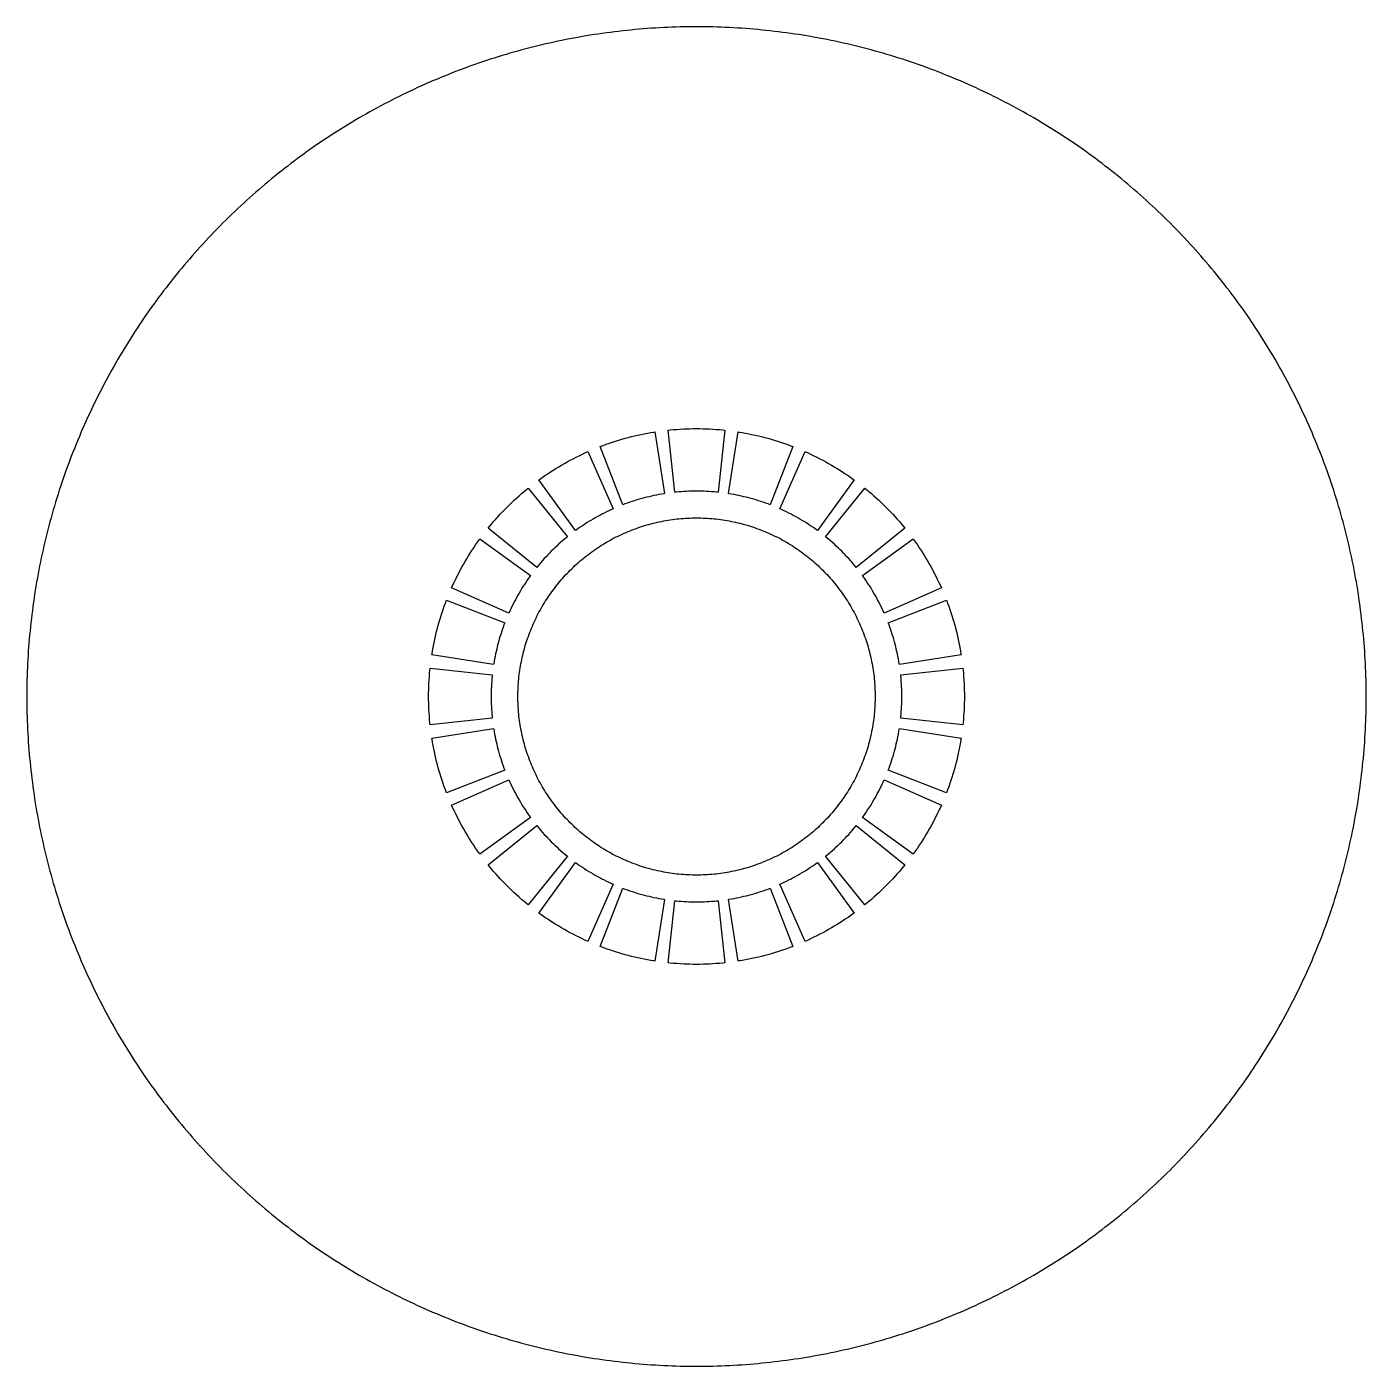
# Model space of a CAD drawing. Header units: metres. Extents: x 0 to 300, y 0 to 300.
import ezdxf

# ---------------------------------------------------------------- set-up
doc = ezdxf.new("R2010")
doc.units = ezdxf.units.M

msp = doc.modelspace()

# ---------------------------------------------------------------- linework, layer by layer
at = {"layer": 'CUT'}
for points in [[(299.9887, 151.8407), (299.9746, 152.761), (299.9548, 153.6812), (299.9294, 154.6012), (299.8984, 155.5211), (299.8617, 156.4407), (299.8193, 157.3602), (299.7713, 158.2793), (299.7177, 159.1981), (299.6585, 160.1166), (299.5936, 161.0347), (299.523, 161.9524), (299.4469, 162.8696), (299.3651, 163.7863), (299.2777, 164.7026), (299.1847, 165.6182), (299.086, 166.5333), (298.9818, 167.4478), (298.8719, 168.3616), (298.7565, 169.2747), (298.6354, 170.1871), (298.5087, 171.0987), (298.3765, 172.0096), (298.2386, 172.9196), (298.0952, 173.8287), (297.9462, 174.737), (297.7916, 175.6443), (297.6315, 176.5506), (297.4658, 177.456), (297.2946, 178.3603), (297.1178, 179.2635), (296.9355, 180.1657), (296.7476, 181.0667), (296.5542, 181.9665), (296.3553, 182.8652), (296.1509, 183.7626), (295.941, 184.6587), (295.7256, 185.5535), (295.5047, 186.447), (295.2783, 187.3391), (295.0465, 188.2298), (294.8092, 189.1191), (294.5664, 190.0069), (294.3182, 190.8932), (294.0646, 191.778), (293.8055, 192.6611), (293.5411, 193.5427), (293.2712, 194.4226), (292.9959, 195.3009), (292.7153, 196.1774), (292.4292, 197.0523), (292.1378, 197.9253), (291.8411, 198.7965), (291.539, 199.6659), (291.2316, 200.5335), (290.9189, 201.3991), (290.6009, 202.2628), (290.2775, 203.1245), (289.9489, 203.9843), (289.615, 204.8419), (289.2759, 205.6976), (288.9315, 206.5511), (288.5819, 207.4025), (288.2271, 208.2518), (287.8671, 209.0988), (287.5019, 209.9436), (287.1315, 210.7862), (286.7559, 211.6265), (286.3752, 212.4644), (285.9894, 213.3), (285.5984, 214.1333), (285.2023, 214.9641), (284.8012, 215.7924), (284.3949, 216.6183), (283.9836, 217.4417), (283.5673, 218.2625), (283.1459, 219.0808), (282.7196, 219.8965), (282.2882, 220.7095), (281.8518, 221.5199), (281.4105, 222.3276), (280.9642, 223.1325), (280.513, 223.9347), (280.0569, 224.7342), (279.5959, 225.5308), (279.13, 226.3245), (278.6593, 227.1154), (278.1837, 227.9034), (277.7033, 228.6885), (277.2181, 229.4705), (276.728, 230.2496), (276.2332, 231.0257), (275.7337, 231.7987), (275.2294, 232.5687), (274.7204, 233.3355), (274.2068, 234.0992), (273.6884, 234.8598), (273.1654, 235.6171), (272.6377, 236.3712), (272.1054, 237.1221), (271.5686, 237.8697), (271.0271, 238.614), (270.4811, 239.3549), (269.9306, 240.0925), (269.3755, 240.8267), (268.816, 241.5574), (268.252, 242.2847), (267.6835, 243.0086), (267.1106, 243.7289), (266.5333, 244.4457), (265.9516, 245.159), (265.3655, 245.8687), (264.7751, 246.5747), (264.1804, 247.2772), (263.5813, 247.9759), (262.978, 248.671), (262.3705, 249.3624), (261.7587, 250.05), (261.1427, 250.7338), (260.5225, 251.4139), (259.8981, 252.0901), (259.2697, 252.7626), (258.6371, 253.4311), (258.0004, 254.0957), (257.3596, 254.7564), (256.7148, 255.4132), (256.066, 256.066), (255.4132, 256.7148), (254.7564, 257.3596), (254.0957, 258.0004), (253.4311, 258.6371), (252.7626, 259.2697), (252.0901, 259.8981), (251.4139, 260.5225), (250.7338, 261.1427), (250.05, 261.7587), (249.3624, 262.3705), (248.671, 262.978), (247.9759, 263.5813), (247.2772, 264.1804), (246.5747, 264.7751), (245.8687, 265.3655), (245.159, 265.9516), (244.4457, 266.5333), (243.7289, 267.1106), (243.0086, 267.6835), (242.2847, 268.252), (241.5574, 268.816), (240.8267, 269.3755), (240.0925, 269.9306), (239.3549, 270.4811), (238.614, 271.0271), (237.8697, 271.5686), (237.1221, 272.1054), (236.3712, 272.6377), (235.6171, 273.1654), (234.8598, 273.6884), (234.0992, 274.2068), (233.3355, 274.7204), (232.5687, 275.2294), (231.7987, 275.7337), (231.0257, 276.2332), (230.2496, 276.728), (229.4705, 277.2181), (228.6885, 277.7033), (227.9034, 278.1837), (227.1154, 278.6593), (226.3245, 279.13), (225.5308, 279.5959), (224.7342, 280.0569), (223.9347, 280.513), (223.1325, 280.9642), (222.3276, 281.4105), (221.5199, 281.8518), (220.7095, 282.2882), (219.8965, 282.7196), (219.0808, 283.1459), (218.2625, 283.5673), (217.4417, 283.9836), (216.6183, 284.3949), (215.7924, 284.8012), (214.9641, 285.2023), (214.1333, 285.5984), (213.3, 285.9894), (212.4644, 286.3752), (211.6265, 286.7559), (210.7862, 287.1315), (209.9436, 287.5019), (209.0988, 287.8671), (208.2518, 288.2271), (207.4025, 288.5819), (206.5511, 288.9315), (205.6976, 289.2759), (204.8419, 289.615), (203.9843, 289.9489), (203.1245, 290.2775), (202.2628, 290.6009), (201.3991, 290.9189), (200.5335, 291.2316), (199.6659, 291.539), (198.7965, 291.8411), (197.9253, 292.1378), (197.0523, 292.4292), (196.1774, 292.7153), (195.3009, 292.9959), (194.4226, 293.2712), (193.5427, 293.5411), (192.6611, 293.8055), (191.778, 294.0646), (190.8932, 294.3182), (190.0069, 294.5664), (189.1191, 294.8092), (188.2298, 295.0465), (187.3391, 295.2783), (186.447, 295.5047), (185.5535, 295.7256), (184.6587, 295.941), (183.7626, 296.1509), (182.8652, 296.3553), (181.9665, 296.5542), (181.0667, 296.7476), (180.1657, 296.9355), (179.2635, 297.1178), (178.3603, 297.2946), (177.456, 297.4658), (176.5506, 297.6315), (175.6443, 297.7916), (174.737, 297.9462), (173.8287, 298.0952), (172.9196, 298.2386), (172.0096, 298.3765), (171.0987, 298.5087), (170.1871, 298.6354), (169.2747, 298.7565), (168.3616, 298.8719), (167.4478, 298.9818), (166.5333, 299.086), (165.6182, 299.1847), (164.7026, 299.2777), (163.7863, 299.3651), (162.8696, 299.4469), (161.9524, 299.523), (161.0347, 299.5936), (160.1166, 299.6585), (159.1981, 299.7177), (158.2793, 299.7713), (157.3602, 299.8193), (156.4407, 299.8617), (155.5211, 299.8984), (154.6012, 299.9294), (153.6812, 299.9548), (152.761, 299.9746), (151.8407, 299.9887), (150.9204, 299.9972), (150, 300), (149.0796, 299.9972), (148.1593, 299.9887), (147.239, 299.9746), (146.3188, 299.9548), (145.3988, 299.9294), (144.4789, 299.8984), (143.5593, 299.8617), (142.6398, 299.8193), (141.7207, 299.7713), (140.8019, 299.7177), (139.8834, 299.6585), (138.9653, 299.5936), (138.0476, 299.523), (137.1304, 299.4469), (136.2137, 299.3651), (135.2974, 299.2777), (134.3818, 299.1847), (133.4667, 299.086), (132.5522, 298.9818), (131.6384, 298.8719), (130.7253, 298.7565), (129.8129, 298.6354), (128.9013, 298.5087), (127.9904, 298.3765), (127.0804, 298.2386), (126.1713, 298.0952), (125.263, 297.9462), (124.3557, 297.7916), (123.4494, 297.6315), (122.544, 297.4658), (121.6397, 297.2946), (120.7365, 297.1178), (119.8343, 296.9355), (118.9333, 296.7476), (118.0335, 296.5542), (117.1348, 296.3553), (116.2374, 296.1509), (115.3413, 295.941), (114.4465, 295.7256), (113.553, 295.5047), (112.6609, 295.2783), (111.7702, 295.0465), (110.8809, 294.8092), (109.9931, 294.5664), (109.1068, 294.3182), (108.222, 294.0646), (107.3389, 293.8055), (106.4573, 293.5411), (105.5774, 293.2712), (104.6991, 292.9959), (103.8226, 292.7153), (102.9477, 292.4292), (102.0747, 292.1378), (101.2035, 291.8411), (100.3341, 291.539), (99.4665, 291.2316), (98.6009, 290.9189), (97.7372, 290.6009), (96.8755, 290.2775), (96.0157, 289.9489), (95.1581, 289.615), (94.3024, 289.2759), (93.4489, 288.9315), (92.5975, 288.5819), (91.7482, 288.2271), (90.9012, 287.8671), (90.0564, 287.5019), (89.2138, 287.1315), (88.3735, 286.7559), (87.5356, 286.3752), (86.7, 285.9894), (85.8667, 285.5984), (85.0359, 285.2023), (84.2076, 284.8012), (83.3817, 284.3949), (82.5583, 283.9836), (81.7375, 283.5673), (80.9192, 283.1459), (80.1035, 282.7196), (79.2905, 282.2882), (78.4801, 281.8518), (77.6724, 281.4105), (76.8675, 280.9642), (76.0653, 280.513), (75.2658, 280.0569), (74.4692, 279.5959), (73.6755, 279.13), (72.8846, 278.6593), (72.0966, 278.1837), (71.3115, 277.7033), (70.5295, 277.2181), (69.7504, 276.728), (68.9743, 276.2332), (68.2013, 275.7337), (67.4313, 275.2294), (66.6645, 274.7204), (65.9008, 274.2068), (65.1402, 273.6884), (64.3829, 273.1654), (63.6288, 272.6377), (62.8779, 272.1054), (62.1303, 271.5686), (61.386, 271.0271), (60.6451, 270.4811), (59.9075, 269.9306), (59.1733, 269.3755), (58.4426, 268.816), (57.7153, 268.252), (56.9914, 267.6835), (56.2711, 267.1106), (55.5543, 266.5333), (54.841, 265.9516), (54.1313, 265.3655), (53.4253, 264.7751), (52.7228, 264.1804), (52.0241, 263.5813), (51.329, 262.978), (50.6376, 262.3705), (49.95, 261.7587), (49.2662, 261.1427), (48.5861, 260.5225), (47.9099, 259.8981), (47.2374, 259.2697), (46.5689, 258.6371), (45.9043, 258.0004), (45.2436, 257.3596), (44.5868, 256.7148), (43.934, 256.066), (43.2852, 255.4132), (42.6404, 254.7564), (41.9996, 254.0957), (41.3629, 253.4311), (40.7303, 252.7626), (40.1019, 252.0901), (39.4775, 251.4139), (38.8573, 250.7338), (38.2413, 250.05), (37.6295, 249.3624), (37.022, 248.671), (36.4187, 247.9759), (35.8196, 247.2772), (35.2249, 246.5747), (34.6345, 245.8687), (34.0484, 245.159), (33.4667, 244.4457), (32.8894, 243.7289), (32.3165, 243.0086), (31.748, 242.2847), (31.184, 241.5574), (30.6245, 240.8267), (30.0694, 240.0925), (29.5189, 239.3549), (28.9729, 238.614), (28.4314, 237.8697), (27.8946, 237.1221), (27.3623, 236.3712), (26.8346, 235.6171), (26.3116, 234.8598), (25.7932, 234.0992), (25.2796, 233.3355), (24.7706, 232.5687), (24.2663, 231.7987), (23.7668, 231.0257), (23.272, 230.2496), (22.7819, 229.4705), (22.2967, 228.6885), (21.8163, 227.9034), (21.3407, 227.1154), (20.87, 226.3245), (20.4041, 225.5308), (19.9431, 224.7342), (19.487, 223.9347), (19.0358, 223.1325), (18.5895, 222.3276), (18.1482, 221.5199), (17.7118, 220.7095), (17.2804, 219.8965), (16.8541, 219.0808), (16.4327, 218.2625), (16.0164, 217.4417), (15.6051, 216.6183), (15.1988, 215.7924), (14.7977, 214.9641), (14.4016, 214.1333), (14.0106, 213.3), (13.6248, 212.4644), (13.2441, 211.6265), (12.8685, 210.7862), (12.4981, 209.9436), (12.1329, 209.0988), (11.7729, 208.2518), (11.4181, 207.4025), (11.0685, 206.5511), (10.7241, 205.6976), (10.385, 204.8419), (10.0511, 203.9843), (9.7225, 203.1245), (9.3991, 202.2628), (9.0811, 201.3991), (8.7684, 200.5335), (8.461, 199.6659), (8.1589, 198.7965), (7.8622, 197.9253), (7.5708, 197.0523), (7.2847, 196.1774), (7.0041, 195.3009), (6.7288, 194.4226), (6.4589, 193.5427), (6.1945, 192.6611), (5.9354, 191.778), (5.6818, 190.8932), (5.4336, 190.0069), (5.1908, 189.1191), (4.9535, 188.2298), (4.7217, 187.3391), (4.4953, 186.447), (4.2744, 185.5535), (4.059, 184.6587), (3.8491, 183.7626), (3.6447, 182.8652), (3.4458, 181.9665), (3.2524, 181.0667), (3.0645, 180.1657), (2.8822, 179.2635), (2.7054, 178.3603), (2.5342, 177.456), (2.3685, 176.5506), (2.2084, 175.6443), (2.0538, 174.737), (1.9048, 173.8287), (1.7614, 172.9196), (1.6235, 172.0096), (1.4913, 171.0987), (1.3646, 170.1871), (1.2435, 169.2747), (1.1281, 168.3616), (1.0182, 167.4478), (0.914, 166.5333), (0.8153, 165.6182), (0.7223, 164.7026), (0.6349, 163.7863), (0.5531, 162.8696), (0.477, 161.9524), (0.4064, 161.0347), (0.3415, 160.1166), (0.2823, 159.1981), (0.2287, 158.2793), (0.1807, 157.3602), (0.1383, 156.4407), (0.1016, 155.5211), (0.0706, 154.6012), (0.0452, 153.6812), (0.0254, 152.761), (0.0113, 151.8407), (0.0028, 150.9204), (0, 150), (0.0028, 149.0796), (0.0113, 148.1593), (0.0254, 147.239), (0.0452, 146.3188), (0.0706, 145.3988), (0.1016, 144.4789), (0.1383, 143.5593), (0.1807, 142.6398), (0.2287, 141.7207), (0.2823, 140.8019), (0.3415, 139.8834), (0.4064, 138.9653), (0.477, 138.0476), (0.5531, 137.1304), (0.6349, 136.2137), (0.7223, 135.2974), (0.8153, 134.3818), (0.914, 133.4667), (1.0182, 132.5522), (1.1281, 131.6384), (1.2435, 130.7253), (1.3646, 129.8129), (1.4913, 128.9013), (1.6235, 127.9904), (1.7614, 127.0804), (1.9048, 126.1713), (2.0538, 125.263), (2.2084, 124.3557), (2.3685, 123.4494), (2.5342, 122.544), (2.7054, 121.6397), (2.8822, 120.7365), (3.0645, 119.8343), (3.2524, 118.9333), (3.4458, 118.0335), (3.6447, 117.1348), (3.8491, 116.2374), (4.059, 115.3413), (4.2744, 114.4465), (4.4953, 113.553), (4.7217, 112.6609), (4.9535, 111.7702), (5.1908, 110.8809), (5.4336, 109.9931), (5.6818, 109.1068), (5.9354, 108.222), (6.1945, 107.3389), (6.4589, 106.4573), (6.7288, 105.5774), (7.0041, 104.6991), (7.2847, 103.8226), (7.5708, 102.9477), (7.8622, 102.0747), (8.1589, 101.2035), (8.461, 100.3341), (8.7684, 99.4665), (9.0811, 98.6009), (9.3991, 97.7372), (9.7225, 96.8755), (10.0511, 96.0157), (10.385, 95.1581), (10.7241, 94.3024), (11.0685, 93.4489), (11.4181, 92.5975), (11.7729, 91.7482), (12.1329, 90.9012), (12.4981, 90.0564), (12.8685, 89.2138), (13.2441, 88.3735), (13.6248, 87.5356), (14.0106, 86.7), (14.4016, 85.8667), (14.7977, 85.0359), (15.1988, 84.2076), (15.6051, 83.3817), (16.0164, 82.5583), (16.4327, 81.7375), (16.8541, 80.9192), (17.2804, 80.1035), (17.7118, 79.2905), (18.1482, 78.4801), (18.5895, 77.6724), (19.0358, 76.8675), (19.487, 76.0653), (19.9431, 75.2658), (20.4041, 74.4692), (20.87, 73.6755), (21.3407, 72.8846), (21.8163, 72.0966), (22.2967, 71.3115), (22.7819, 70.5295), (23.272, 69.7504), (23.7668, 68.9743), (24.2663, 68.2013), (24.7706, 67.4313), (25.2796, 66.6645), (25.7932, 65.9008), (26.3116, 65.1402), (26.8346, 64.3829), (27.3623, 63.6288), (27.8946, 62.8779), (28.4314, 62.1303), (28.9729, 61.386), (29.5189, 60.6451), (30.0694, 59.9075), (30.6245, 59.1733), (31.184, 58.4426), (31.748, 57.7153), (32.3165, 56.9914), (32.8894, 56.2711), (33.4667, 55.5543), (34.0484, 54.841), (34.6345, 54.1313), (35.2249, 53.4253), (35.8196, 52.7228), (36.4187, 52.0241), (37.022, 51.329), (37.6295, 50.6376), (38.2413, 49.95), (38.8573, 49.2662), (39.4775, 48.5861), (40.1019, 47.9099), (40.7303, 47.2374), (41.3629, 46.5689), (41.9996, 45.9043), (42.6404, 45.2436), (43.2852, 44.5868), (43.934, 43.934), (44.5868, 43.2852), (45.2436, 42.6404), (45.9043, 41.9996), (46.5689, 41.3629), (47.2374, 40.7303), (47.9099, 40.1019), (48.5861, 39.4775), (49.2662, 38.8573), (49.95, 38.2413), (50.6376, 37.6295), (51.329, 37.022), (52.0241, 36.4187), (52.7228, 35.8196), (53.4253, 35.2249), (54.1313, 34.6345), (54.841, 34.0484), (55.5543, 33.4667), (56.2711, 32.8894), (56.9914, 32.3165), (57.7153, 31.748), (58.4426, 31.184), (59.1733, 30.6245), (59.9075, 30.0694), (60.6451, 29.5189), (61.386, 28.9729), (62.1303, 28.4314), (62.8779, 27.8946), (63.6288, 27.3623), (64.3829, 26.8346), (65.1402, 26.3116), (65.9008, 25.7932), (66.6645, 25.2796), (67.4313, 24.7706), (68.2013, 24.2663), (68.9743, 23.7668), (69.7504, 23.272), (70.5295, 22.7819), (71.3115, 22.2967), (72.0966, 21.8163), (72.8846, 21.3407), (73.6755, 20.87), (74.4692, 20.4041), (75.2658, 19.9431), (76.0653, 19.487), (76.8675, 19.0358), (77.6724, 18.5895), (78.4801, 18.1482), (79.2905, 17.7118), (80.1035, 17.2804), (80.9192, 16.8541), (81.7375, 16.4327), (82.5583, 16.0164), (83.3817, 15.6051), (84.2076, 15.1988), (85.0359, 14.7977), (85.8667, 14.4016), (86.7, 14.0106), (87.5356, 13.6248), (88.3735, 13.2441), (89.2138, 12.8685), (90.0564, 12.4981), (90.9012, 12.1329), (91.7482, 11.7729), (92.5975, 11.4181), (93.4489, 11.0685), (94.3024, 10.7241), (95.1581, 10.385), (96.0157, 10.0511), (96.8755, 9.7225), (97.7372, 9.3991), (98.6009, 9.0811), (99.4665, 8.7684), (100.3341, 8.461), (101.2035, 8.1589), (102.0747, 7.8622), (102.9477, 7.5708), (103.8226, 7.2847), (104.6991, 7.0041), (105.5774, 6.7288), (106.4573, 6.4589), (107.3389, 6.1945), (108.222, 5.9354), (109.1068, 5.6818), (109.9931, 5.4336), (110.8809, 5.1908), (111.7702, 4.9535), (112.6609, 4.7217), (113.553, 4.4953), (114.4465, 4.2744), (115.3413, 4.059), (116.2374, 3.8491), (117.1348, 3.6447), (118.0335, 3.4458), (118.9333, 3.2524), (119.8343, 3.0645), (120.7365, 2.8822), (121.6397, 2.7054), (122.544, 2.5342), (123.4494, 2.3685), (124.3557, 2.2084), (125.263, 2.0538), (126.1713, 1.9048), (127.0804, 1.7614), (127.9904, 1.6235), (128.9013, 1.4913), (129.8129, 1.3646), (130.7253, 1.2435), (131.6384, 1.1281), (132.5522, 1.0182), (133.4667, 0.914), (134.3818, 0.8153), (135.2974, 0.7223), (136.2137, 0.6349), (137.1304, 0.5531), (138.0476, 0.477), (138.9653, 0.4064), (139.8834, 0.3415), (140.8019, 0.2823), (141.7207, 0.2287), (142.6398, 0.1807), (143.5593, 0.1383), (144.4789, 0.1016), (145.3988, 0.0706), (146.3188, 0.0452), (147.239, 0.0254), (148.1593, 0.0113), (149.0796, 0.0028), (150, 0), (150.9204, 0.0028), (151.8407, 0.0113), (152.761, 0.0254), (153.6812, 0.0452), (154.6012, 0.0706), (155.5211, 0.1016), (156.4407, 0.1383), (157.3602, 0.1807), (158.2793, 0.2287), (159.1981, 0.2823), (160.1166, 0.3415), (161.0347, 0.4064), (161.9524, 0.477), (162.8696, 0.5531), (163.7863, 0.6349), (164.7026, 0.7223), (165.6182, 0.8153), (166.5333, 0.914), (167.4478, 1.0182), (168.3616, 1.1281), (169.2747, 1.2435), (170.1871, 1.3646), (171.0987, 1.4913), (172.0096, 1.6235), (172.9196, 1.7614), (173.8287, 1.9048), (174.737, 2.0538), (175.6443, 2.2084), (176.5506, 2.3685), (177.456, 2.5342), (178.3603, 2.7054), (179.2635, 2.8822), (180.1657, 3.0645), (181.0667, 3.2524), (181.9665, 3.4458), (182.8652, 3.6447), (183.7626, 3.8491), (184.6587, 4.059), (185.5535, 4.2744), (186.447, 4.4953), (187.3391, 4.7217), (188.2298, 4.9535), (189.1191, 5.1908), (190.0069, 5.4336), (190.8932, 5.6818), (191.778, 5.9354), (192.6611, 6.1945), (193.5427, 6.4589), (194.4226, 6.7288), (195.3009, 7.0041), (196.1774, 7.2847), (197.0523, 7.5708), (197.9253, 7.8622), (198.7965, 8.1589), (199.6659, 8.461), (200.5335, 8.7684), (201.3991, 9.0811), (202.2628, 9.3991), (203.1245, 9.7225), (203.9843, 10.0511), (204.8419, 10.385), (205.6976, 10.7241), (206.5511, 11.0685), (207.4025, 11.4181), (208.2518, 11.7729), (209.0988, 12.1329), (209.9436, 12.4981), (210.7862, 12.8685), (211.6265, 13.2441), (212.4644, 13.6248), (213.3, 14.0106), (214.1333, 14.4016), (214.9641, 14.7977), (215.7924, 15.1988), (216.6183, 15.6051), (217.4417, 16.0164), (218.2625, 16.4327), (219.0808, 16.8541), (219.8965, 17.2804), (220.7095, 17.7118), (221.5199, 18.1482), (222.3276, 18.5895), (223.1325, 19.0358), (223.9347, 19.487), (224.7342, 19.9431), (225.5308, 20.4041), (226.3245, 20.87), (227.1154, 21.3407), (227.9034, 21.8163), (228.6885, 22.2967), (229.4705, 22.7819), (230.2496, 23.272), (231.0257, 23.7668), (231.7987, 24.2663), (232.5687, 24.7706), (233.3355, 25.2796), (234.0992, 25.7932), (234.8598, 26.3116), (235.6171, 26.8346), (236.3712, 27.3623), (237.1221, 27.8946), (237.8697, 28.4314), (238.614, 28.9729), (239.3549, 29.5189), (240.0925, 30.0694), (240.8267, 30.6245), (241.5574, 31.184), (242.2847, 31.748), (243.0086, 32.3165), (243.7289, 32.8894), (244.4457, 33.4667), (245.159, 34.0484), (245.8687, 34.6345), (246.5747, 35.2249), (247.2772, 35.8196), (247.9759, 36.4187), (248.671, 37.022), (249.3624, 37.6295), (250.05, 38.2413), (250.7338, 38.8573), (251.4139, 39.4775), (252.0901, 40.1019), (252.7626, 40.7303), (253.4311, 41.3629), (254.0957, 41.9996), (254.7564, 42.6404), (255.4132, 43.2852), (256.066, 43.934), (256.7148, 44.5868), (257.3596, 45.2436), (258.0004, 45.9043), (258.6371, 46.5689), (259.2697, 47.2374), (259.8981, 47.9099), (260.5225, 48.5861), (261.1427, 49.2662), (261.7587, 49.95), (262.3705, 50.6376), (262.978, 51.329), (263.5813, 52.0241), (264.1804, 52.7228), (264.7751, 53.4253), (265.3655, 54.1313), (265.9516, 54.841), (266.5333, 55.5543), (267.1106, 56.2711), (267.6835, 56.9914), (268.252, 57.7153), (268.816, 58.4426), (269.3755, 59.1733), (269.9306, 59.9075), (270.4811, 60.6451), (271.0271, 61.386), (271.5686, 62.1303), (272.1054, 62.8779), (272.6377, 63.6288), (273.1654, 64.3829), (273.6884, 65.1402), (274.2068, 65.9008), (274.7204, 66.6645), (275.2294, 67.4313), (275.7337, 68.2013), (276.2332, 68.9743), (276.728, 69.7504), (277.2181, 70.5295), (277.7033, 71.3115), (278.1837, 72.0966), (278.6593, 72.8846), (279.13, 73.6755), (279.5959, 74.4692), (280.0569, 75.2658), (280.513, 76.0653), (280.9642, 76.8675), (281.4105, 77.6724), (281.8518, 78.4801), (282.2882, 79.2905), (282.7196, 80.1035), (283.1459, 80.9192), (283.5673, 81.7375), (283.9836, 82.5583), (284.3949, 83.3817), (284.8012, 84.2076), (285.2023, 85.0359), (285.5984, 85.8667), (285.9894, 86.7), (286.3752, 87.5356), (286.7559, 88.3735), (287.1315, 89.2138), (287.5019, 90.0564), (287.8671, 90.9012), (288.2271, 91.7482), (288.5819, 92.5975), (288.9315, 93.4489), (289.2759, 94.3024), (289.615, 95.1581), (289.9489, 96.0157), (290.2775, 96.8755), (290.6009, 97.7372), (290.9189, 98.6009), (291.2316, 99.4665), (291.539, 100.3341), (291.8411, 101.2035), (292.1378, 102.0747), (292.4292, 102.9477), (292.7153, 103.8226), (292.9959, 104.6991), (293.2712, 105.5774), (293.5411, 106.4573), (293.8055, 107.3389), (294.0646, 108.222), (294.3182, 109.1068), (294.5664, 109.9931), (294.8092, 110.8809), (295.0465, 111.7702), (295.2783, 112.6609), (295.5047, 113.553), (295.7256, 114.4465), (295.941, 115.3413), (296.1509, 116.2374), (296.3553, 117.1348), (296.5542, 118.0335), (296.7476, 118.9333), (296.9355, 119.8343), (297.1178, 120.7365), (297.2946, 121.6397), (297.4658, 122.544), (297.6315, 123.4494), (297.7916, 124.3557), (297.9462, 125.263), (298.0952, 126.1713), (298.2386, 127.0804), (298.3765, 127.9904), (298.5087, 128.9013), (298.6354, 129.8129), (298.7565, 130.7253), (298.8719, 131.6384), (298.9818, 132.5522), (299.086, 133.4667), (299.1847, 134.3818), (299.2777, 135.2974), (299.3651, 136.2137), (299.4469, 137.1304), (299.523, 138.0476), (299.5936, 138.9653), (299.6585, 139.8834), (299.7177, 140.8019), (299.7713, 141.7207), (299.8193, 142.6398), (299.8617, 143.5593), (299.8984, 144.4789), (299.9294, 145.3988), (299.9548, 146.3188), (299.9746, 147.239), (299.9887, 148.1593), (299.9972, 149.0796), (300, 150), (299.9972, 150.9204), (299.9887, 151.8407)], [(146.616, 195.8754), (146.0533, 195.8304), (145.4912, 195.7785), (145.1378, 195.7415), (143.658, 209.6628), (144.119, 209.7111), (144.8522, 209.7788), (145.5861, 209.8374), (146.3208, 209.8871), (147.0559, 209.9277), (147.7916, 209.9593), (148.5275, 209.9819), (149.2637, 209.9955), (150, 210), (150.7363, 209.9955), (151.4725, 209.9819), (152.2084, 209.9593), (152.9441, 209.9277), (153.6792, 209.8871), (154.4139, 209.8374), (155.1478, 209.7788), (155.881, 209.7111), (156.342, 209.6628), (154.8622, 195.7415), (154.5088, 195.7785), (153.9467, 195.8304), (153.384, 195.8754), (152.8208, 195.9134), (152.2571, 195.9446), (151.6931, 195.9688), (151.1289, 195.9861), (150.5645, 195.9965), (150, 196), (149.4355, 195.9965), (148.8711, 195.9861), (148.3069, 195.9688), (147.7429, 195.9446), (147.1792, 195.9134), (146.616, 195.8754)], [(135.5706, 193.6783), (135.0357, 193.4979), (134.5031, 193.311), (133.9727, 193.1176), (133.4645, 192.9251), (128.4319, 205.9893), (129.0949, 206.2403), (129.7866, 206.4926), (130.4814, 206.7364), (131.1791, 206.9717), (131.8796, 207.1984), (132.5829, 207.4164), (133.2888, 207.6258), (133.9972, 207.8266), (134.7081, 208.0186), (135.4212, 208.2019), (136.1365, 208.3764), (136.8539, 208.5421), (137.5733, 208.699), (138.2946, 208.8471), (139.0176, 208.9863), (139.7423, 209.1167), (140.4685, 209.2381), (140.684, 209.2714), (142.8577, 195.4414), (142.6925, 195.4159), (142.1358, 195.3228), (141.5802, 195.2229), (141.0258, 195.1161), (140.4729, 195.0026), (139.9213, 194.8823), (139.3713, 194.7552), (138.8229, 194.6214), (138.2762, 194.4809), (137.7312, 194.3337), (137.1881, 194.1798), (136.6469, 194.0193), (136.1077, 193.8521), (135.5706, 193.6783)], [(158.4198, 195.2229), (157.8642, 195.3228), (157.3075, 195.4159), (157.1423, 195.4414), (159.316, 209.2714), (159.5315, 209.2381), (160.2577, 209.1167), (160.9824, 208.9863), (161.7054, 208.8471), (162.4267, 208.699), (163.1461, 208.5421), (163.8635, 208.3764), (164.5788, 208.2019), (165.2919, 208.0186), (166.0028, 207.8266), (166.7112, 207.6258), (167.4171, 207.4164), (168.1204, 207.1984), (168.8209, 206.9717), (169.5186, 206.7364), (170.2134, 206.4926), (170.9051, 206.2403), (171.5681, 205.9893), (166.5355, 192.9251), (166.0273, 193.1176), (165.4969, 193.311), (164.9643, 193.4979), (164.4294, 193.6783), (163.8923, 193.8521), (163.3531, 194.0193), (162.8119, 194.1798), (162.2688, 194.3337), (161.7238, 194.4809), (161.1771, 194.6214), (160.6287, 194.7552), (160.0787, 194.8823), (159.5271, 195.0026), (158.9742, 195.1161), (158.4198, 195.2229)], [(124.4438, 188.2476), (123.9763, 187.9311), (123.5128, 187.6089), (123.0533, 187.281), (122.9184, 187.1823), (114.6762, 198.4986), (114.8521, 198.6274), (115.4515, 199.0551), (116.0561, 199.4754), (116.6658, 199.8882), (117.2805, 200.2935), (117.9001, 200.6912), (118.5246, 201.0813), (119.1538, 201.4637), (119.7877, 201.8384), (120.4261, 202.2052), (121.069, 202.5642), (121.7162, 202.9153), (122.3677, 203.2584), (123.0233, 203.5935), (123.683, 203.9205), (124.3467, 204.2394), (125.0142, 204.5501), (125.6606, 204.8413), (131.3398, 192.045), (130.8442, 191.8217), (130.3325, 191.5835), (129.8237, 191.339), (129.3179, 191.0883), (128.8152, 190.8314), (128.3158, 190.5684), (127.8195, 190.2992), (127.3267, 190.024), (126.8372, 189.7428), (126.3513, 189.4555), (125.8689, 189.1623), (125.3901, 188.8633), (124.9151, 188.5583), (124.4438, 188.2476)], [(170.6821, 191.0883), (170.1763, 191.339), (169.6675, 191.5835), (169.1558, 191.8217), (168.6602, 192.045), (174.3394, 204.8413), (174.9858, 204.5501), (175.6533, 204.2394), (176.317, 203.9205), (176.9767, 203.5935), (177.6323, 203.2584), (178.2838, 202.9153), (178.931, 202.5642), (179.5739, 202.2052), (180.2123, 201.8384), (180.8462, 201.4637), (181.4754, 201.0813), (182.0999, 200.6912), (182.7195, 200.2935), (183.3342, 199.8882), (183.9439, 199.4754), (184.5485, 199.0551), (185.1479, 198.6274), (185.3238, 198.4986), (177.0816, 187.1823), (176.9467, 187.281), (176.4872, 187.6089), (176.0237, 187.9311), (175.5562, 188.2476), (175.0849, 188.5583), (174.6099, 188.8633), (174.1311, 189.1623), (173.6487, 189.4555), (173.1628, 189.7428), (172.6733, 190.024), (172.1805, 190.2992), (171.6842, 190.5684), (171.1848, 190.8314), (170.6821, 191.0883)], [(115.1684, 180.046), (114.8023, 179.6163), (114.4415, 179.1821), (114.2178, 178.906), (103.3275, 187.7035), (103.6194, 188.0636), (104.09, 188.6299), (104.5675, 189.1904), (105.0518, 189.7449), (105.5429, 190.2935), (106.0407, 190.8361), (106.5452, 191.3724), (107.0562, 191.9026), (107.5736, 192.4264), (108.0974, 192.9438), (108.6276, 193.4548), (109.1639, 193.9593), (109.7065, 194.4571), (110.2551, 194.9482), (110.8096, 195.4325), (111.3701, 195.91), (111.9364, 196.3806), (112.2965, 196.6725), (121.094, 185.7822), (120.8179, 185.5585), (120.3837, 185.1977), (119.954, 184.8316), (119.5289, 184.4603), (119.1083, 184.0838), (118.6924, 183.7021), (118.2811, 183.3154), (117.8747, 182.9236), (117.4731, 182.5269), (117.0764, 182.1253), (116.6846, 181.7189), (116.2979, 181.3076), (115.9162, 180.8917), (115.5397, 180.4711), (115.1684, 180.046)], [(180.4711, 184.4603), (180.046, 184.8316), (179.6163, 185.1977), (179.1821, 185.5585), (178.906, 185.7822), (187.7035, 196.6725), (188.0636, 196.3806), (188.6299, 195.91), (189.1904, 195.4325), (189.7449, 194.9482), (190.2935, 194.4571), (190.8361, 193.9593), (191.3724, 193.4548), (191.9026, 192.9438), (192.4264, 192.4264), (192.9438, 191.9026), (193.4548, 191.3724), (193.9593, 190.8361), (194.4571, 190.2935), (194.9482, 189.7449), (195.4325, 189.1904), (195.91, 188.6299), (196.3806, 188.0636), (196.6725, 187.7035), (185.7822, 178.906), (185.5585, 179.1821), (185.1977, 179.6163), (184.8316, 180.046), (184.4603, 180.4711), (184.0838, 180.8917), (183.7021, 181.3076), (183.3154, 181.7189), (182.9236, 182.1253), (182.5269, 182.5269), (182.1253, 182.9236), (181.7189, 183.3154), (181.3076, 183.7021), (180.8917, 184.0838), (180.4711, 184.4603)], [(189.988, 149.0184), (189.9729, 148.5277), (189.9518, 148.0373), (189.9247, 147.5472), (189.8916, 147.0574), (189.8525, 146.5681), (189.8074, 146.0793), (189.7563, 145.5911), (189.6992, 145.1036), (189.6361, 144.6168), (189.5671, 144.1308), (189.4921, 143.6457), (189.4111, 143.1615), (189.3242, 142.6784), (189.2314, 142.1964), (189.1327, 141.7155), (189.0281, 141.236), (188.9176, 140.7577), (188.8013, 140.2808), (188.6791, 139.8054), (188.551, 139.3315), (188.4172, 138.8592), (188.2776, 138.3886), (188.1322, 137.9198), (187.9811, 137.4527), (187.8243, 136.9876), (187.6618, 136.5244), (187.4936, 136.0633), (187.3197, 135.6042), (187.1402, 135.1473), (186.9552, 134.6927), (186.7646, 134.2403), (186.5684, 133.7903), (186.3667, 133.3428), (186.1596, 132.8978), (185.947, 132.4554), (185.729, 132.0155), (185.5056, 131.5785), (185.2769, 131.1441), (185.0428, 130.7126), (184.8035, 130.2841), (184.5589, 129.8585), (184.3091, 129.4359), (184.0542, 129.0164), (183.7941, 128.6001), (183.529, 128.187), (183.2588, 127.7772), (182.9836, 127.3707), (182.7034, 126.9677), (182.4183, 126.5681), (182.1283, 126.172), (181.8335, 125.7796), (181.5339, 125.3907), (181.2295, 125.0056), (180.9204, 124.6243), (180.6067, 124.2467), (180.2884, 123.8731), (179.9655, 123.5034), (179.638, 123.1376), (179.3062, 122.776), (178.9699, 122.4184), (178.6292, 122.065), (178.2843, 121.7157), (177.935, 121.3708), (177.5816, 121.0301), (177.224, 120.6938), (176.8624, 120.362), (176.4966, 120.0345), (176.1269, 119.7116), (175.7533, 119.3933), (175.3757, 119.0796), (174.9944, 118.7705), (174.6093, 118.4661), (174.2204, 118.1665), (173.828, 117.8717), (173.4319, 117.5817), (173.0323, 117.2966), (172.6293, 117.0164), (172.2228, 116.7412), (171.813, 116.471), (171.3999, 116.2059), (170.9836, 115.9458), (170.5641, 115.6909), (170.1415, 115.4411), (169.7159, 115.1965), (169.2874, 114.9572), (168.8559, 114.7231), (168.4215, 114.4944), (167.9845, 114.271), (167.5446, 114.053), (167.1022, 113.8404), (166.6572, 113.6333), (166.2097, 113.4316), (165.7597, 113.2354), (165.3073, 113.0448), (164.8527, 112.8598), (164.3958, 112.6803), (163.9367, 112.5064), (163.4756, 112.3382), (163.0124, 112.1757), (162.5473, 112.0189), (162.0802, 111.8678), (161.6114, 111.7224), (161.1408, 111.5828), (160.6685, 111.449), (160.1946, 111.3209), (159.7192, 111.1987), (159.2423, 111.0824), (158.764, 110.9719), (158.2845, 110.8673), (157.8036, 110.7686), (157.3216, 110.6758), (156.8385, 110.5889), (156.3543, 110.5079), (155.8692, 110.4329), (155.3832, 110.3639), (154.8964, 110.3008), (154.4089, 110.2437), (153.9207, 110.1926), (153.4319, 110.1475), (152.9426, 110.1084), (152.4528, 110.0753), (151.9627, 110.0482), (151.4723, 110.0271), (150.9816, 110.012), (150.4909, 110.003), (150, 110), (149.5091, 110.003), (149.0184, 110.012), (148.5277, 110.0271), (148.0373, 110.0482), (147.5472, 110.0753), (147.0574, 110.1084), (146.5681, 110.1475), (146.0793, 110.1926), (145.5911, 110.2437), (145.1036, 110.3008), (144.6168, 110.3639), (144.1308, 110.4329), (143.6457, 110.5079), (143.1615, 110.5889), (142.6784, 110.6758), (142.1964, 110.7686), (141.7155, 110.8673), (141.236, 110.9719), (140.7577, 111.0824), (140.2808, 111.1987), (139.8054, 111.3209), (139.3315, 111.449), (138.8592, 111.5828), (138.3886, 111.7224), (137.9198, 111.8678), (137.4527, 112.0189), (136.9876, 112.1757), (136.5244, 112.3382), (136.0633, 112.5064), (135.6042, 112.6803), (135.1473, 112.8598), (134.6927, 113.0448), (134.2403, 113.2354), (133.7903, 113.4316), (133.3428, 113.6333), (132.8978, 113.8404), (132.4554, 114.053), (132.0155, 114.271), (131.5785, 114.4944), (131.1441, 114.7231), (130.7126, 114.9572), (130.2841, 115.1965), (129.8585, 115.4411), (129.4359, 115.6909), (129.0164, 115.9458), (128.6001, 116.2059), (128.187, 116.471), (127.7772, 116.7412), (127.3707, 117.0164), (126.9677, 117.2966), (126.5681, 117.5817), (126.172, 117.8717), (125.7796, 118.1665), (125.3907, 118.4661), (125.0056, 118.7705), (124.6243, 119.0796), (124.2467, 119.3933), (123.8731, 119.7116), (123.5034, 120.0345), (123.1376, 120.362), (122.776, 120.6938), (122.4184, 121.0301), (122.065, 121.3708), (121.7157, 121.7157), (121.3708, 122.065), (121.0301, 122.4184), (120.6938, 122.776), (120.362, 123.1376), (120.0345, 123.5034), (119.7116, 123.8731), (119.3933, 124.2467), (119.0796, 124.6243), (118.7705, 125.0056), (118.4661, 125.3907), (118.1665, 125.7796), (117.8717, 126.172), (117.5817, 126.5681), (117.2966, 126.9677), (117.0164, 127.3707), (116.7412, 127.7772), (116.471, 128.187), (116.2059, 128.6001), (115.9458, 129.0164), (115.6909, 129.4359), (115.4411, 129.8585), (115.1965, 130.2841), (114.9572, 130.7126), (114.7231, 131.1441), (114.4944, 131.5785), (114.271, 132.0155), (114.053, 132.4554), (113.8404, 132.8978), (113.6333, 133.3428), (113.4316, 133.7903), (113.2354, 134.2403), (113.0448, 134.6927), (112.8598, 135.1473), (112.6803, 135.6042), (112.5064, 136.0633), (112.3382, 136.5244), (112.1757, 136.9876), (112.0189, 137.4527), (111.8678, 137.9198), (111.7224, 138.3886), (111.5828, 138.8592), (111.449, 139.3315), (111.3209, 139.8054), (111.1987, 140.2808), (111.0824, 140.7577), (110.9719, 141.236), (110.8673, 141.7155), (110.7686, 142.1964), (110.6758, 142.6784), (110.5889, 143.1615), (110.5079, 143.6457), (110.4329, 144.1308), (110.3639, 144.6168), (110.3008, 145.1036), (110.2437, 145.5911), (110.1926, 146.0793), (110.1475, 146.5681), (110.1084, 147.0574), (110.0753, 147.5472), (110.0482, 148.0373), (110.0271, 148.5277), (110.012, 149.0184), (110.003, 149.5091), (110, 150), (110.003, 150.4909), (110.012, 150.9816), (110.0271, 151.4723), (110.0482, 151.9627), (110.0753, 152.4528), (110.1084, 152.9426), (110.1475, 153.4319), (110.1926, 153.9207), (110.2437, 154.4089), (110.3008, 154.8964), (110.3639, 155.3832), (110.4329, 155.8692), (110.5079, 156.3543), (110.5889, 156.8385), (110.6758, 157.3216), (110.7686, 157.8036), (110.8673, 158.2845), (110.9719, 158.764), (111.0824, 159.2423), (111.1987, 159.7192), (111.3209, 160.1946), (111.449, 160.6685), (111.5828, 161.1408), (111.7224, 161.6114), (111.8678, 162.0802), (112.0189, 162.5473), (112.1757, 163.0124), (112.3382, 163.4756), (112.5064, 163.9367), (112.6803, 164.3958), (112.8598, 164.8527), (113.0448, 165.3073), (113.2354, 165.7597), (113.4316, 166.2097), (113.6333, 166.6572), (113.8404, 167.1022), (114.053, 167.5446), (114.271, 167.9845), (114.4944, 168.4215), (114.7231, 168.8559), (114.9572, 169.2874), (115.1965, 169.7159), (115.4411, 170.1415), (115.6909, 170.5641), (115.9458, 170.9836), (116.2059, 171.3999), (116.471, 171.813), (116.7412, 172.2228), (117.0164, 172.6293), (117.2966, 173.0323), (117.5817, 173.4319), (117.8717, 173.828), (118.1665, 174.2204), (118.4661, 174.6093), (118.7705, 174.9944), (119.0796, 175.3757), (119.3933, 175.7533), (119.7116, 176.1269), (120.0345, 176.4966), (120.362, 176.8624), (120.6938, 177.224), (121.0301, 177.5816), (121.3708, 177.935), (121.7157, 178.2843), (122.065, 178.6292), (122.4184, 178.9699), (122.776, 179.3062), (123.1376, 179.638), (123.5034, 179.9655), (123.8731, 180.2884), (124.2467, 180.6067), (124.6243, 180.9204), (125.0056, 181.2295), (125.3907, 181.5339), (125.7796, 181.8335), (126.172, 182.1283), (126.5681, 182.4183), (126.9677, 182.7034), (127.3707, 182.9836), (127.7772, 183.2588), (128.187, 183.529), (128.6001, 183.7941), (129.0164, 184.0542), (129.4359, 184.3091), (129.8585, 184.5589), (130.2841, 184.8035), (130.7126, 185.0428), (131.1441, 185.2769), (131.5785, 185.5056), (132.0155, 185.729), (132.4554, 185.947), (132.8978, 186.1596), (133.3428, 186.3667), (133.7903, 186.5684), (134.2403, 186.7646), (134.6927, 186.9552), (135.1473, 187.1402), (135.6042, 187.3197), (136.0633, 187.4936), (136.5244, 187.6618), (136.9876, 187.8243), (137.4527, 187.9811), (137.9198, 188.1322), (138.3886, 188.2776), (138.8592, 188.4172), (139.3315, 188.551), (139.8054, 188.6791), (140.2808, 188.8013), (140.7577, 188.9176), (141.236, 189.0281), (141.7155, 189.1327), (142.1964, 189.2314), (142.6784, 189.3242), (143.1615, 189.4111), (143.6457, 189.4921), (144.1308, 189.5671), (144.6168, 189.6361), (145.1036, 189.6992), (145.5911, 189.7563), (146.0793, 189.8074), (146.5681, 189.8525), (147.0574, 189.8916), (147.5472, 189.9247), (148.0373, 189.9518), (148.5277, 189.9729), (149.0184, 189.988), (149.5091, 189.997), (150, 190), (150.4909, 189.997), (150.9816, 189.988), (151.4723, 189.9729), (151.9627, 189.9518), (152.4528, 189.9247), (152.9426, 189.8916), (153.4319, 189.8525), (153.9207, 189.8074), (154.4089, 189.7563), (154.8964, 189.6992), (155.3832, 189.6361), (155.8692, 189.5671), (156.3543, 189.4921), (156.8385, 189.4111), (157.3216, 189.3242), (157.8036, 189.2314), (158.2845, 189.1327), (158.764, 189.0281), (159.2423, 188.9176), (159.7192, 188.8013), (160.1946, 188.6791), (160.6685, 188.551), (161.1408, 188.4172), (161.6114, 188.2776), (162.0802, 188.1322), (162.5473, 187.9811), (163.0124, 187.8243), (163.4756, 187.6618), (163.9367, 187.4936), (164.3958, 187.3197), (164.8527, 187.1402), (165.3073, 186.9552), (165.7597, 186.7646), (166.2097, 186.5684), (166.6572, 186.3667), (167.1022, 186.1596), (167.5446, 185.947), (167.9845, 185.729), (168.4215, 185.5056), (168.8559, 185.2769), (169.2874, 185.0428), (169.7159, 184.8035), (170.1415, 184.5589), (170.5641, 184.3091), (170.9836, 184.0542), (171.3999, 183.7941), (171.813, 183.529), (172.2228, 183.2588), (172.6293, 182.9836), (173.0323, 182.7034), (173.4319, 182.4183), (173.828, 182.1283), (174.2204, 181.8335), (174.6093, 181.5339), (174.9944, 181.2295), (175.3757, 180.9204), (175.7533, 180.6067), (176.1269, 180.2884), (176.4966, 179.9655), (176.8624, 179.638), (177.224, 179.3062), (177.5816, 178.9699), (177.935, 178.6292), (178.2843, 178.2843), (178.6292, 177.935), (178.9699, 177.5816), (179.3062, 177.224), (179.638, 176.8624), (179.9655, 176.4966), (180.2884, 176.1269), (180.6067, 175.7533), (180.9204, 175.3757), (181.2295, 174.9944), (181.5339, 174.6093), (181.8335, 174.2204), (182.1283, 173.828), (182.4183, 173.4319), (182.7034, 173.0323), (182.9836, 172.6293), (183.2588, 172.2228), (183.529, 171.813), (183.7941, 171.3999), (184.0542, 170.9836), (184.3091, 170.5641), (184.5589, 170.1415), (184.8035, 169.7159), (185.0428, 169.2874), (185.2769, 168.8559), (185.5056, 168.4215), (185.729, 167.9845), (185.947, 167.5446), (186.1596, 167.1022), (186.3667, 166.6572), (186.5684, 166.2097), (186.7646, 165.7597), (186.9552, 165.3073), (187.1402, 164.8527), (187.3197, 164.3958), (187.4936, 163.9367), (187.6618, 163.4756), (187.8243, 163.0124), (187.9811, 162.5473), (188.1322, 162.0802), (188.2776, 161.6114), (188.4172, 161.1408), (188.551, 160.6685), (188.6791, 160.1946), (188.8013, 159.7192), (188.9176, 159.2423), (189.0281, 158.764), (189.1327, 158.2845), (189.2314, 157.8036), (189.3242, 157.3216), (189.4111, 156.8385), (189.4921, 156.3543), (189.5671, 155.8692), (189.6361, 155.3832), (189.6992, 154.8964), (189.7563, 154.4089), (189.8074, 153.9207), (189.8525, 153.4319), (189.8916, 152.9426), (189.9247, 152.4528), (189.9518, 151.9627), (189.9729, 151.4723), (189.988, 150.9816), (189.997, 150.4909), (190, 150), (189.997, 149.5091), (189.988, 149.0184)], [(108.9117, 170.6821), (108.661, 170.1763), (108.4165, 169.6675), (108.1783, 169.1558), (107.955, 168.6602), (95.1587, 174.3394), (95.4499, 174.9858), (95.7606, 175.6533), (96.0795, 176.317), (96.4065, 176.9767), (96.7416, 177.6323), (97.0847, 178.2838), (97.4358, 178.931), (97.7948, 179.5739), (98.1616, 180.2123), (98.5363, 180.8462), (98.9187, 181.4754), (99.3088, 182.0999), (99.7065, 182.7195), (100.1118, 183.3342), (100.5246, 183.9439), (100.9449, 184.5485), (101.3726, 185.1479), (101.5014, 185.3238), (112.8177, 177.0816), (112.719, 176.9467), (112.3911, 176.4872), (112.0689, 176.0237), (111.7524, 175.5562), (111.4417, 175.0849), (111.1367, 174.6099), (110.8377, 174.1311), (110.5445, 173.6487), (110.2572, 173.1628), (109.976, 172.6733), (109.7008, 172.1805), (109.4316, 171.6842), (109.1686, 171.1848), (108.9117, 170.6821)], [(187.9311, 176.0237), (187.6089, 176.4872), (187.281, 176.9467), (187.1823, 177.0816), (198.4986, 185.3238), (198.6274, 185.1479), (199.0551, 184.5485), (199.4754, 183.9439), (199.8882, 183.3342), (200.2935, 182.7195), (200.6912, 182.0999), (201.0813, 181.4754), (201.4637, 180.8462), (201.8384, 180.2123), (202.2052, 179.5739), (202.5642, 178.931), (202.9153, 178.2838), (203.2584, 177.6323), (203.5935, 176.9767), (203.9205, 176.317), (204.2394, 175.6533), (204.5501, 174.9858), (204.8413, 174.3394), (192.045, 168.6602), (191.8217, 169.1558), (191.5835, 169.6675), (191.339, 170.1763), (191.0883, 170.6821), (190.8314, 171.1848), (190.5684, 171.6842), (190.2992, 172.1805), (190.024, 172.6733), (189.7428, 173.1628), (189.4555, 173.6487), (189.1623, 174.1311), (188.8633, 174.6099), (188.5583, 175.0849), (188.2476, 175.5562), (187.9311, 176.0237)], [(104.8839, 158.9742), (104.7771, 158.4198), (104.6772, 157.8642), (104.5841, 157.3075), (104.5586, 157.1423), (90.7286, 159.316), (90.7619, 159.5315), (90.8833, 160.2577), (91.0137, 160.9824), (91.1529, 161.7054), (91.301, 162.4267), (91.4579, 163.1461), (91.6236, 163.8635), (91.7981, 164.5788), (91.9814, 165.2919), (92.1734, 166.0028), (92.3742, 166.7112), (92.5836, 167.4171), (92.8016, 168.1204), (93.0283, 168.8209), (93.2636, 169.5186), (93.5074, 170.2134), (93.7597, 170.9051), (94.0107, 171.5681), (107.0749, 166.5355), (106.8824, 166.0273), (106.689, 165.4969), (106.5021, 164.9643), (106.3217, 164.4294), (106.1479, 163.8923), (105.9807, 163.3531), (105.8202, 162.8119), (105.6663, 162.2688), (105.5191, 161.7238), (105.3786, 161.1771), (105.2448, 160.6287), (105.1177, 160.0787), (104.9974, 159.5271), (104.8839, 158.9742)], [(193.6783, 164.4294), (193.4979, 164.9643), (193.311, 165.4969), (193.1176, 166.0273), (192.9251, 166.5355), (205.9893, 171.5681), (206.2403, 170.9051), (206.4926, 170.2134), (206.7364, 169.5186), (206.9717, 168.8209), (207.1984, 168.1204), (207.4164, 167.4171), (207.6258, 166.7112), (207.8266, 166.0028), (208.0186, 165.2919), (208.2019, 164.5788), (208.3764, 163.8635), (208.5421, 163.1461), (208.699, 162.4267), (208.8471, 161.7054), (208.9863, 160.9824), (209.1167, 160.2577), (209.2381, 159.5315), (209.2714, 159.316), (195.4414, 157.1423), (195.4159, 157.3075), (195.3228, 157.8642), (195.2229, 158.4198), (195.1161, 158.9742), (195.0026, 159.5271), (194.8823, 160.0787), (194.7552, 160.6287), (194.6214, 161.1771), (194.4809, 161.7238), (194.3337, 162.2688), (194.1798, 162.8119), (194.0193, 163.3531), (193.8521, 163.8923), (193.6783, 164.4294)], [(104.1246, 146.616), (104.1696, 146.0533), (104.2215, 145.4912), (104.2585, 145.1378), (90.3372, 143.658), (90.2889, 144.119), (90.2212, 144.8522), (90.1626, 145.5861), (90.1129, 146.3208), (90.0723, 147.0559), (90.0407, 147.7916), (90.0181, 148.5275), (90.0045, 149.2637), (90, 150), (90.0045, 150.7363), (90.0181, 151.4725), (90.0407, 152.2084), (90.0723, 152.9441), (90.1129, 153.6792), (90.1626, 154.4139), (90.2212, 155.1478), (90.2889, 155.881), (90.3372, 156.342), (104.2585, 154.8622), (104.2215, 154.5088), (104.1696, 153.9467), (104.1246, 153.384), (104.0866, 152.8208), (104.0554, 152.2571), (104.0312, 151.6931), (104.0139, 151.1289), (104.0035, 150.5645), (104, 150), (104.0035, 149.4355), (104.0139, 148.8711), (104.0312, 148.3069), (104.0554, 147.7429), (104.0866, 147.1792), (104.1246, 146.616)], [(195.9134, 152.8208), (195.8754, 153.384), (195.8304, 153.9467), (195.7785, 154.5088), (195.7415, 154.8622), (209.6628, 156.342), (209.7111, 155.881), (209.7788, 155.1478), (209.8374, 154.4139), (209.8871, 153.6792), (209.9277, 152.9441), (209.9593, 152.2084), (209.9819, 151.4725), (209.9955, 150.7363), (210, 150), (209.9955, 149.2637), (209.9819, 148.5275), (209.9593, 147.7916), (209.9277, 147.0559), (209.8871, 146.3208), (209.8374, 145.5861), (209.7788, 144.8522), (209.7111, 144.119), (209.6628, 143.658), (195.7415, 145.1378), (195.7785, 145.4912), (195.8304, 146.0533), (195.8754, 146.616), (195.9134, 147.1792), (195.9446, 147.7429), (195.9688, 148.3069), (195.9861, 148.8711), (195.9965, 149.4355), (196, 150), (195.9965, 150.5645), (195.9861, 151.1289), (195.9688, 151.6931), (195.9446, 152.2571), (195.9134, 152.8208)], [(106.3217, 135.5706), (106.5021, 135.0357), (106.689, 134.5031), (106.8824, 133.9727), (107.0749, 133.4645), (94.0107, 128.4319), (93.7597, 129.0949), (93.5074, 129.7866), (93.2636, 130.4814), (93.0283, 131.1791), (92.8016, 131.8796), (92.5836, 132.5829), (92.3742, 133.2888), (92.1734, 133.9972), (91.9814, 134.7081), (91.7981, 135.4212), (91.6236, 136.1365), (91.4579, 136.8539), (91.301, 137.5733), (91.1529, 138.2946), (91.0137, 139.0176), (90.8833, 139.7423), (90.7619, 140.4685), (90.7286, 140.684), (104.5586, 142.8577), (104.5841, 142.6925), (104.6772, 142.1358), (104.7771, 141.5802), (104.8839, 141.0258), (104.9974, 140.4729), (105.1177, 139.9213), (105.2448, 139.3713), (105.3786, 138.8229), (105.5191, 138.2762), (105.6663, 137.7312), (105.8202, 137.1881), (105.9807, 136.6469), (106.1479, 136.1077), (106.3217, 135.5706)], [(195.2229, 141.5802), (195.3228, 142.1358), (195.4159, 142.6925), (195.4414, 142.8577), (209.2714, 140.684), (209.2381, 140.4685), (209.1167, 139.7423), (208.9863, 139.0176), (208.8471, 138.2946), (208.699, 137.5733), (208.5421, 136.8539), (208.3764, 136.1365), (208.2019, 135.4212), (208.0186, 134.7081), (207.8266, 133.9972), (207.6258, 133.2888), (207.4164, 132.5829), (207.1984, 131.8796), (206.9717, 131.1791), (206.7364, 130.4814), (206.4926, 129.7866), (206.2403, 129.0949), (205.9893, 128.4319), (192.9251, 133.4645), (193.1176, 133.9727), (193.311, 134.5031), (193.4979, 135.0357), (193.6783, 135.5706), (193.8521, 136.1077), (194.0193, 136.6469), (194.1798, 137.1881), (194.3337, 137.7312), (194.4809, 138.2762), (194.6214, 138.8229), (194.7552, 139.3713), (194.8823, 139.9213), (195.0026, 140.4729), (195.1161, 141.0258), (195.2229, 141.5802)], [(111.7524, 124.4438), (112.0689, 123.9763), (112.3911, 123.5128), (112.719, 123.0533), (112.8177, 122.9184), (101.5014, 114.6762), (101.3726, 114.8521), (100.9449, 115.4515), (100.5246, 116.0561), (100.1118, 116.6658), (99.7065, 117.2805), (99.3088, 117.9001), (98.9187, 118.5246), (98.5363, 119.1538), (98.1616, 119.7877), (97.7948, 120.4261), (97.4358, 121.069), (97.0847, 121.7162), (96.7416, 122.3677), (96.4065, 123.0233), (96.0795, 123.683), (95.7606, 124.3467), (95.4499, 125.0142), (95.1587, 125.6606), (107.955, 131.3398), (108.1783, 130.8442), (108.4165, 130.3325), (108.661, 129.8237), (108.9117, 129.3179), (109.1686, 128.8152), (109.4316, 128.3158), (109.7008, 127.8195), (109.976, 127.3267), (110.2572, 126.8372), (110.5445, 126.3513), (110.8377, 125.8689), (111.1367, 125.3901), (111.4417, 124.9151), (111.7524, 124.4438)], [(191.0883, 129.3179), (191.339, 129.8237), (191.5835, 130.3325), (191.8217, 130.8442), (192.045, 131.3398), (204.8413, 125.6606), (204.5501, 125.0142), (204.2394, 124.3467), (203.9205, 123.683), (203.5935, 123.0233), (203.2584, 122.3677), (202.9153, 121.7162), (202.5642, 121.069), (202.2052, 120.4261), (201.8384, 119.7877), (201.4637, 119.1538), (201.0813, 118.5246), (200.6912, 117.9001), (200.2935, 117.2805), (199.8882, 116.6658), (199.4754, 116.0561), (199.0551, 115.4515), (198.6274, 114.8521), (198.4986, 114.6762), (187.1823, 122.9184), (187.281, 123.0533), (187.6089, 123.5128), (187.9311, 123.9763), (188.2476, 124.4438), (188.5583, 124.9151), (188.8633, 125.3901), (189.1623, 125.8689), (189.4555, 126.3513), (189.7428, 126.8372), (190.024, 127.3267), (190.2992, 127.8195), (190.5684, 128.3158), (190.8314, 128.8152), (191.0883, 129.3179)], [(119.954, 115.1684), (120.3837, 114.8023), (120.8179, 114.4415), (121.094, 114.2178), (112.2965, 103.3275), (111.9364, 103.6194), (111.3701, 104.09), (110.8096, 104.5675), (110.2551, 105.0518), (109.7065, 105.5429), (109.1639, 106.0407), (108.6276, 106.5452), (108.0974, 107.0562), (107.5736, 107.5736), (107.0562, 108.0974), (106.5452, 108.6276), (106.0407, 109.1639), (105.5429, 109.7065), (105.0518, 110.2551), (104.5675, 110.8096), (104.09, 111.3701), (103.6194, 111.9364), (103.3275, 112.2965), (114.2178, 121.094), (114.4415, 120.8179), (114.8023, 120.3837), (115.1684, 119.954), (115.5397, 119.5289), (115.9162, 119.1083), (116.2979, 118.6924), (116.6846, 118.2811), (117.0764, 117.8747), (117.4731, 117.4731), (117.8747, 117.0764), (118.2811, 116.6846), (118.6924, 116.2979), (119.1083, 115.9162), (119.5289, 115.5397), (119.954, 115.1684)], [(184.4603, 119.5289), (184.8316, 119.954), (185.1977, 120.3837), (185.5585, 120.8179), (185.7822, 121.094), (196.6725, 112.2965), (196.3806, 111.9364), (195.91, 111.3701), (195.4325, 110.8096), (194.9482, 110.2551), (194.4571, 109.7065), (193.9593, 109.1639), (193.4548, 108.6276), (192.9438, 108.0974), (192.4264, 107.5736), (191.9026, 107.0562), (191.3724, 106.5452), (190.8361, 106.0407), (190.2935, 105.5429), (189.7449, 105.0518), (189.1904, 104.5675), (188.6299, 104.09), (188.0636, 103.6194), (187.7035, 103.3275), (178.906, 114.2178), (179.1821, 114.4415), (179.6163, 114.8023), (180.046, 115.1684), (180.4711, 115.5397), (180.8917, 115.9162), (181.3076, 116.2979), (181.7189, 116.6846), (182.1253, 117.0764), (182.5269, 117.4731), (182.9236, 117.8747), (183.3154, 118.2811), (183.7021, 118.6924), (184.0838, 119.1083), (184.4603, 119.5289)], [(129.3179, 108.9117), (129.8237, 108.661), (130.3325, 108.4165), (130.8442, 108.1783), (131.3398, 107.955), (125.6606, 95.1587), (125.0142, 95.4499), (124.3467, 95.7606), (123.683, 96.0795), (123.0233, 96.4065), (122.3677, 96.7416), (121.7162, 97.0847), (121.069, 97.4358), (120.4261, 97.7948), (119.7877, 98.1616), (119.1538, 98.5363), (118.5246, 98.9187), (117.9001, 99.3088), (117.2805, 99.7065), (116.6658, 100.1118), (116.0561, 100.5246), (115.4515, 100.9449), (114.8521, 101.3726), (114.6762, 101.5014), (122.9184, 112.8177), (123.0533, 112.719), (123.5128, 112.3911), (123.9763, 112.0689), (124.4438, 111.7524), (124.9151, 111.4417), (125.3901, 111.1367), (125.8689, 110.8377), (126.3513, 110.5445), (126.8372, 110.2572), (127.3267, 109.976), (127.8195, 109.7008), (128.3158, 109.4316), (128.8152, 109.1686), (129.3179, 108.9117)], [(176.0237, 112.0689), (176.4872, 112.3911), (176.9467, 112.719), (177.0816, 112.8177), (185.3238, 101.5014), (185.1479, 101.3726), (184.5485, 100.9449), (183.9439, 100.5246), (183.3342, 100.1118), (182.7195, 99.7065), (182.0999, 99.3088), (181.4754, 98.9187), (180.8462, 98.5363), (180.2123, 98.1616), (179.5739, 97.7948), (178.931, 97.4358), (178.2838, 97.0847), (177.6323, 96.7416), (176.9767, 96.4065), (176.317, 96.0795), (175.6533, 95.7606), (174.9858, 95.4499), (174.3394, 95.1587), (168.6602, 107.955), (169.1558, 108.1783), (169.6675, 108.4165), (170.1763, 108.661), (170.6821, 108.9117), (171.1848, 109.1686), (171.6842, 109.4316), (172.1805, 109.7008), (172.6733, 109.976), (173.1628, 110.2572), (173.6487, 110.5445), (174.1311, 110.8377), (174.6099, 111.1367), (175.0849, 111.4417), (175.5562, 111.7524), (176.0237, 112.0689)], [(141.0258, 104.8839), (141.5802, 104.7771), (142.1358, 104.6772), (142.6925, 104.5841), (142.8577, 104.5586), (140.684, 90.7286), (140.4685, 90.7619), (139.7423, 90.8833), (139.0176, 91.0137), (138.2946, 91.1529), (137.5733, 91.301), (136.8539, 91.4579), (136.1365, 91.6236), (135.4212, 91.7981), (134.7081, 91.9814), (133.9972, 92.1734), (133.2888, 92.3742), (132.5829, 92.5836), (131.8796, 92.8016), (131.1791, 93.0283), (130.4814, 93.2636), (129.7866, 93.5074), (129.0949, 93.7597), (128.4319, 94.0107), (133.4645, 107.0749), (133.9727, 106.8824), (134.5031, 106.689), (135.0357, 106.5021), (135.5706, 106.3217), (136.1077, 106.1479), (136.6469, 105.9807), (137.1881, 105.8202), (137.7312, 105.6663), (138.2762, 105.5191), (138.8229, 105.3786), (139.3713, 105.2448), (139.9213, 105.1177), (140.4729, 104.9974), (141.0258, 104.8839)], [(164.4294, 106.3217), (164.9643, 106.5021), (165.4969, 106.689), (166.0273, 106.8824), (166.5355, 107.0749), (171.5681, 94.0107), (170.9051, 93.7597), (170.2134, 93.5074), (169.5186, 93.2636), (168.8209, 93.0283), (168.1204, 92.8016), (167.4171, 92.5836), (166.7112, 92.3742), (166.0028, 92.1734), (165.2919, 91.9814), (164.5788, 91.7981), (163.8635, 91.6236), (163.1461, 91.4579), (162.4267, 91.301), (161.7054, 91.1529), (160.9824, 91.0137), (160.2577, 90.8833), (159.5315, 90.7619), (159.316, 90.7286), (157.1423, 104.5586), (157.3075, 104.5841), (157.8642, 104.6772), (158.4198, 104.7771), (158.9742, 104.8839), (159.5271, 104.9974), (160.0787, 105.1177), (160.6287, 105.2448), (161.1771, 105.3786), (161.7238, 105.5191), (162.2688, 105.6663), (162.8119, 105.8202), (163.3531, 105.9807), (163.8923, 106.1479), (164.4294, 106.3217)], [(152.8208, 104.0866), (153.384, 104.1246), (153.9467, 104.1696), (154.5088, 104.2215), (154.8622, 104.2585), (156.342, 90.3372), (155.881, 90.2889), (155.1478, 90.2212), (154.4139, 90.1626), (153.6792, 90.1129), (152.9441, 90.0723), (152.2084, 90.0407), (151.4725, 90.0181), (150.7363, 90.0045), (150, 90), (149.2637, 90.0045), (148.5275, 90.0181), (147.7916, 90.0407), (147.0559, 90.0723), (146.3208, 90.1129), (145.5861, 90.1626), (144.8522, 90.2212), (144.119, 90.2889), (143.658, 90.3372), (145.1378, 104.2585), (145.4912, 104.2215), (146.0533, 104.1696), (146.616, 104.1246), (147.1792, 104.0866), (147.7429, 104.0554), (148.3069, 104.0312), (148.8711, 104.0139), (149.4355, 104.0035), (150, 104), (150.5645, 104.0035), (151.1289, 104.0139), (151.6931, 104.0312), (152.2571, 104.0554), (152.8208, 104.0866)]]:
    msp.add_lwpolyline(points, close=True, dxfattribs=at)

doc.saveas('drawing.dxf')
